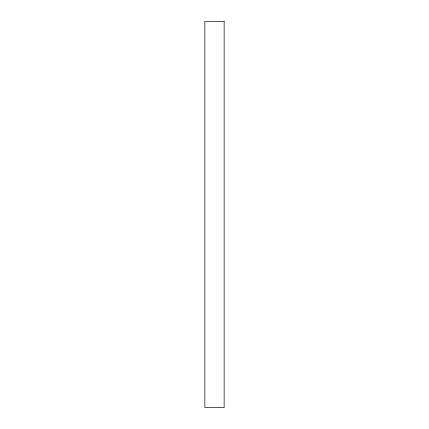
<?xml version="1.0" encoding="UTF-8"?>
<svg xmlns="http://www.w3.org/2000/svg" width="429" height="429" viewBox="0 0 429 429"><rect width="100%" height="100%" fill="white"/><g stroke="black" fill="none" stroke-linecap="round" stroke-linejoin="round"><path stroke-width="0.64" d="M224.153 21.45L204.847 21.45L204.847 407.55L224.153 407.55L224.153 21.45"/></g></svg>
